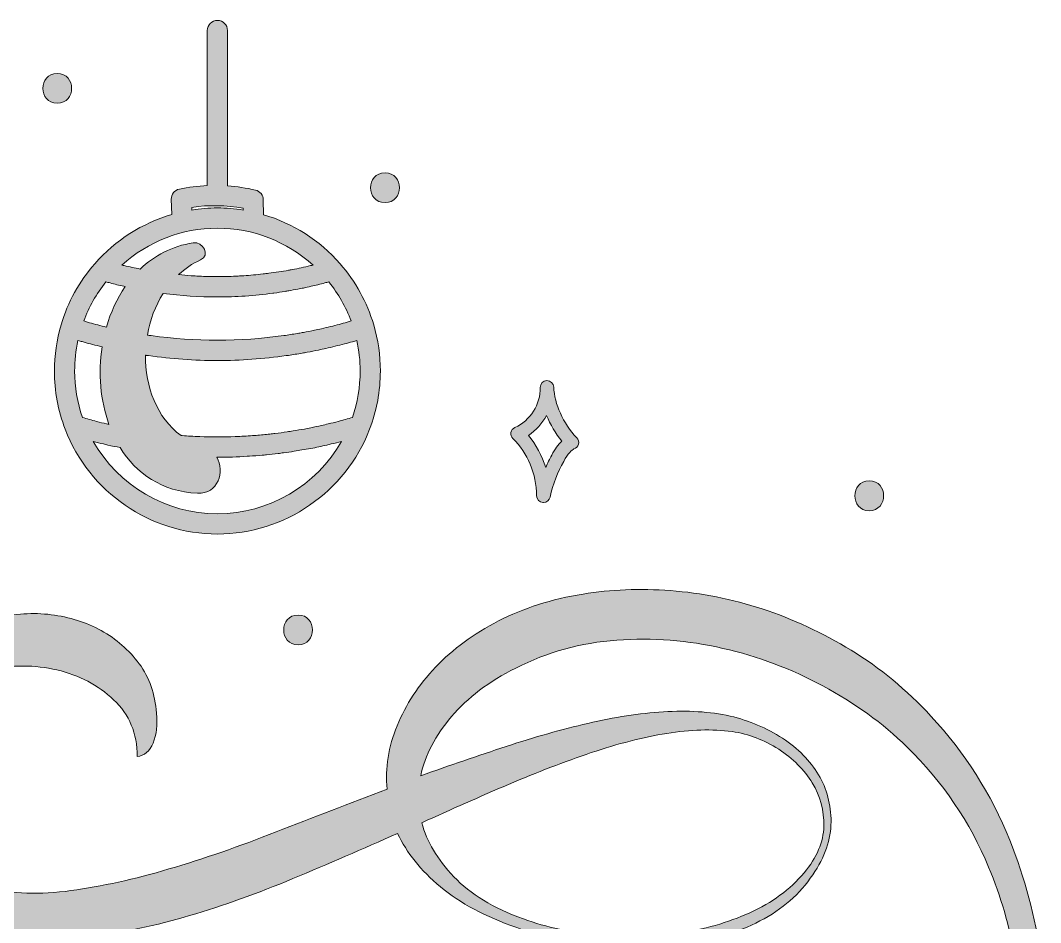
# Model space of a CAD drawing. Header units: inches. Extents: x 72 to 1008, y -1034 to -46.
# Drawn here: x 461.1 to 839.8, y -380.3 to -45.6 of the extents above; entities that cross this region are included whole.
import ezdxf

# ---------------------------------------------------------------- set-up
doc = ezdxf.new("R2010")
doc.units = ezdxf.units.IN
doc.header["$MEASUREMENT"] = 0
doc.layers.add('Layer 1', color=7, linetype='Continuous')

# ---------------------------------------------------------------- blocks, each defined once
blk = doc.blocks.new('block 2')
at = {"layer": 'Layer 1', "true_color": 0x71020c}
h = blk.add_hatch(color=16, dxfattribs=at)
h.dxf.hatch_style = 2
edge = h.paths.add_edge_path()
edge.add_spline(control_points=[(476.21, -158.51), (474.57, -164.09), (473.73, -169.85), (473.73, -175.64), (473.73, -183.06), (475.08, -190.34), (477.73, -197.27), (477.73, -197.27), (477.73, -197.27), (477.73, -197.27), (486.64, -220.52), (509.34, -236.13), (534.23, -236.13), (559.12, -236.13), (581.82, -220.52), (590.72, -197.27), (593.38, -190.35), (594.72, -183.07), (594.72, -175.64), (594.72, -169.84), (593.89, -164.08), (592.25, -158.51), (592.25, -158.51), (592.25, -158.51), (592.25, -158.51), (589.77, -150.09), (585.57, -142.46), (579.76, -135.83), (579.75, -135.82), (579.75, -135.82), (579.75, -135.81), (572.11, -127.09), (562.22, -120.86), (551.34, -117.64), (551.34, -117.64), (551.27, -112.13), (551.27, -112.13), (551.24, -110.41), (550.05, -108.92), (548.37, -108.52), (544.97, -107.72), (541.49, -107.2), (537.98, -106.95), (537.98, -106.95), (537.98, -49.32), (537.98, -49.32), (537.98, -47.24), (536.3, -45.56), (534.23, -45.56), (532.16, -45.56), (530.47, -47.24), (530.47, -49.32), (530.47, -49.32), (530.47, -106.85), (530.47, -106.85), (526.99, -107), (523.51, -107.42), (520.11, -108.12), (518.32, -108.48), (517.05, -110.08), (517.11, -111.91), (517.11, -111.91), (517.29, -117.59), (517.29, -117.59), (506.34, -120.79), (496.39, -127.04), (488.71, -135.81), (482.9, -142.45), (478.69, -150.09), (476.21, -158.51), (476.21, -158.51), (476.21, -158.51), (476.21, -158.51)], knot_values=[0, 0, 0, 0, 1, 1, 1, 2, 2, 2, 3, 3, 3, 4, 4, 4, 5, 5, 5, 6, 6, 6, 7, 7, 7, 8, 8, 8, 9, 9, 9, 10, 10, 10, 11, 11, 11, 12, 12, 12, 13, 13, 13, 14, 14, 14, 15, 15, 15, 16, 16, 16, 17, 17, 17, 18, 18, 18, 19, 19, 19, 20, 20, 20, 21, 21, 21, 22, 22, 22, 23, 23, 23, 24, 24, 24, 24], degree=3, periodic=1)
edge = h.paths.add_edge_path()
edge.add_spline(control_points=[(534.23, -228.62), (515.12, -228.62), (497.48, -218.11), (488.16, -201.8), (489.42, -202.12), (490.68, -202.41), (491.95, -202.71), (492.5, -202.84), (493.05, -202.99), (493.61, -203.12), (495.1, -203.45), (496.6, -203.75), (498.1, -204.05), (504.05, -213.63), (513.59, -220.37), (526.85, -220.98), (534.49, -221.33), (537.14, -212.96), (534, -207.64), (534.08, -207.64), (534.15, -207.65), (534.23, -207.65), (537.93, -207.65), (541.62, -207.51), (545.29, -207.29), (545.57, -207.27), (545.84, -207.26), (546.11, -207.24), (547.7, -207.14), (549.29, -207.01), (550.87, -206.87), (551.38, -206.82), (551.9, -206.78), (552.41, -206.73), (553.87, -206.58), (555.32, -206.42), (556.78, -206.24), (557.45, -206.16), (558.13, -206.07), (558.81, -205.98), (560.14, -205.8), (561.46, -205.62), (562.78, -205.41), (563.72, -205.27), (564.65, -205.1), (565.58, -204.94), (566.66, -204.75), (567.75, -204.58), (568.84, -204.37), (570.85, -203.99), (572.85, -203.57), (574.85, -203.12), (575.4, -202.99), (575.96, -202.84), (576.51, -202.71), (577.77, -202.41), (579.04, -202.12), (580.3, -201.8), (570.98, -218.11), (553.34, -228.62), (534.23, -228.62)], knot_values=[0, 0, 0, 0, 1, 1, 1, 2, 2, 2, 3, 3, 3, 4, 4, 4, 5, 5, 5, 6, 6, 6, 7, 7, 7, 8, 8, 8, 9, 9, 9, 10, 10, 10, 11, 11, 11, 12, 12, 12, 13, 13, 13, 14, 14, 14, 15, 15, 15, 16, 16, 16, 17, 17, 17, 18, 18, 18, 19, 19, 19, 20, 20, 20, 20], degree=3, periodic=1)
edge = h.paths.add_edge_path()
edge.add_spline(control_points=[(585.99, -164.31), (586.8, -168.03), (587.21, -171.83), (587.21, -175.64), (587.21, -181.53), (586.25, -187.31), (584.34, -192.85), (583.5, -193.1), (582.66, -193.34), (581.82, -193.58), (580.91, -193.83), (579.99, -194.1), (579.07, -194.34), (577.85, -194.66), (576.63, -194.95), (575.4, -195.24), (574.54, -195.45), (573.68, -195.67), (572.82, -195.86), (571.52, -196.15), (570.21, -196.41), (568.91, -196.67), (568.11, -196.83), (567.31, -197), (566.51, -197.15), (565.11, -197.41), (563.72, -197.63), (562.32, -197.85), (561.59, -197.97), (560.86, -198.1), (560.13, -198.21), (558.62, -198.43), (557.11, -198.61), (555.6, -198.8), (554.97, -198.87), (554.35, -198.96), (553.72, -199.03), (552.03, -199.22), (550.33, -199.37), (548.64, -199.5), (548.18, -199.54), (547.73, -199.59), (547.27, -199.62), (545.17, -199.78), (543.07, -199.89), (540.96, -199.97), (540.91, -199.97), (540.86, -199.98), (540.81, -199.98), (536.42, -200.14), (532.03, -200.14), (527.65, -199.98), (527.6, -199.98), (527.55, -199.98), (527.5, -199.97), (525.39, -199.89), (523.29, -199.78), (521.19, -199.62), (521.03, -199.61), (520.87, -199.6), (520.72, -199.58), (511.7, -192.96), (507.43, -181.47), (507.56, -169.78), (507.65, -169.8), (507.73, -169.81), (507.81, -169.82), (508.11, -169.87), (508.4, -169.9), (508.69, -169.94), (517.12, -171.12), (525.65, -171.75), (534.23, -171.75), (542.81, -171.75), (551.34, -171.12), (559.77, -169.94), (560.06, -169.9), (560.35, -169.87), (560.64, -169.82), (562.31, -169.58), (563.98, -169.31), (565.64, -169.02), (566.29, -168.91), (566.94, -168.8), (567.58, -168.68), (568.97, -168.42), (570.36, -168.15), (571.74, -167.86), (572.67, -167.66), (573.6, -167.47), (574.53, -167.26), (575.69, -167), (576.84, -166.73), (577.99, -166.44), (579.13, -166.16), (580.27, -165.87), (581.41, -165.57), (582.41, -165.3), (583.41, -165.03), (584.41, -164.75), (584.94, -164.6), (585.47, -164.47), (585.99, -164.31)], knot_values=[0, 0, 0, 0, 1, 1, 1, 2, 2, 2, 3, 3, 3, 4, 4, 4, 5, 5, 5, 6, 6, 6, 7, 7, 7, 8, 8, 8, 9, 9, 9, 10, 10, 10, 11, 11, 11, 12, 12, 12, 13, 13, 13, 14, 14, 14, 15, 15, 15, 16, 16, 16, 17, 17, 17, 18, 18, 18, 19, 19, 19, 20, 20, 20, 21, 21, 21, 22, 22, 22, 23, 23, 23, 24, 24, 24, 25, 25, 25, 26, 26, 26, 27, 27, 27, 28, 28, 28, 29, 29, 29, 30, 30, 30, 31, 31, 31, 32, 32, 32, 33, 33, 33, 34, 34, 34, 34], degree=3, periodic=1)
edge = h.paths.add_edge_path()
edge.add_spline(control_points=[(574.09, -142.96), (574.59, -142.82), (575.1, -142.7), (575.61, -142.56), (579.14, -146.97), (581.9, -151.83), (583.86, -157.08), (583.37, -157.22), (582.88, -157.37), (582.39, -157.51), (581.4, -157.79), (580.41, -158.07), (579.42, -158.33), (578.37, -158.61), (577.32, -158.88), (576.26, -159.14), (575.12, -159.42), (573.97, -159.69), (572.83, -159.95), (571.98, -160.14), (571.13, -160.32), (570.27, -160.49), (568.91, -160.78), (567.54, -161.06), (566.16, -161.31), (565.59, -161.41), (565.02, -161.51), (564.45, -161.61), (562.81, -161.89), (561.17, -162.16), (559.52, -162.4), (559.29, -162.43), (559.06, -162.46), (558.84, -162.49), (542.57, -164.76), (525.97, -164.77), (509.7, -162.5), (509.44, -162.46), (509.17, -162.43), (508.91, -162.4), (508.69, -162.36), (508.47, -162.32), (508.25, -162.29), (509.22, -156.77), (511.16, -151.44), (514.07, -146.83), (520.73, -147.7), (527.47, -148.16), (534.23, -148.16), (541.15, -148.16), (548.03, -147.68), (554.84, -146.77), (554.96, -146.76), (555.08, -146.75), (555.2, -146.73), (556.58, -146.54), (557.96, -146.33), (559.34, -146.1), (559.79, -146.03), (560.24, -145.96), (560.69, -145.88), (561.82, -145.69), (562.95, -145.47), (564.08, -145.25), (564.77, -145.12), (565.47, -144.98), (566.16, -144.84), (567.11, -144.64), (568.05, -144.43), (569, -144.21), (569.85, -144.02), (570.71, -143.82), (571.56, -143.61), (572.4, -143.4), (573.25, -143.18), (574.09, -142.96)], knot_values=[0, 0, 0, 0, 1, 1, 1, 2, 2, 2, 3, 3, 3, 4, 4, 4, 5, 5, 5, 6, 6, 6, 7, 7, 7, 8, 8, 8, 9, 9, 9, 10, 10, 10, 11, 11, 11, 12, 12, 12, 13, 13, 13, 14, 14, 14, 15, 15, 15, 16, 16, 16, 17, 17, 17, 18, 18, 18, 19, 19, 19, 20, 20, 20, 21, 21, 21, 22, 22, 22, 23, 23, 23, 24, 24, 24, 25, 25, 25, 25], degree=3, periodic=1)
edge = h.paths.add_edge_path()
edge.add_spline(control_points=[(543.79, -115.24), (543.79, -115.24), (543.8, -115.91), (543.8, -115.91), (540.66, -115.41), (537.46, -115.14), (534.23, -115.14), (531.03, -115.14), (527.86, -115.4), (524.75, -115.9), (524.75, -115.9), (524.72, -114.92), (524.72, -114.92), (531.03, -113.98), (537.52, -114.09), (543.79, -115.24)], knot_values=[0, 0, 0, 0, 1, 1, 1, 2, 2, 2, 3, 3, 3, 4, 4, 4, 5, 5, 5, 5], degree=3, periodic=1)
edge = h.paths.add_edge_path()
edge.add_spline(control_points=[(534.23, -122.65), (547.4, -122.65), (560.03, -127.57), (569.72, -136.32), (569.41, -136.4), (569.1, -136.47), (568.78, -136.54), (566.52, -137.09), (564.24, -137.58), (561.95, -138.01), (561.51, -138.09), (561.07, -138.19), (560.63, -138.27), (558.2, -138.71), (555.76, -139.06), (553.31, -139.38), (552.6, -139.47), (551.89, -139.56), (551.18, -139.64), (548.79, -139.92), (546.39, -140.14), (543.99, -140.29), (543.3, -140.34), (542.6, -140.37), (541.9, -140.4), (539.63, -140.52), (537.35, -140.59), (535.07, -140.61), (534.51, -140.61), (533.95, -140.61), (533.39, -140.61), (531.11, -140.59), (528.83, -140.52), (526.56, -140.4), (525.86, -140.37), (525.16, -140.34), (524.46, -140.29), (522.91, -140.19), (521.37, -140.02), (519.82, -139.87), (522.2, -137.67), (524.89, -135.81), (527.93, -134.44), (531.83, -132.69), (528.8, -127.53), (525.25, -128.08), (517.33, -129.3), (510.79, -132.84), (505.57, -137.81), (503.59, -137.42), (501.61, -137.01), (499.65, -136.54), (499.35, -136.47), (499.04, -136.4), (498.74, -136.32), (508.43, -127.57), (521.06, -122.65), (534.23, -122.65)], knot_values=[0, 0, 0, 0, 1, 1, 1, 2, 2, 2, 3, 3, 3, 4, 4, 4, 5, 5, 5, 6, 6, 6, 7, 7, 7, 8, 8, 8, 9, 9, 9, 10, 10, 10, 11, 11, 11, 12, 12, 12, 13, 13, 13, 14, 14, 14, 15, 15, 15, 16, 16, 16, 17, 17, 17, 18, 18, 18, 19, 19, 19, 19], degree=3, periodic=1)
edge = h.paths.add_edge_path()
edge.add_spline(control_points=[(492.85, -142.56), (493.36, -142.7), (493.87, -142.82), (494.37, -142.96), (495.21, -143.18), (496.05, -143.4), (496.9, -143.61), (497.75, -143.82), (498.6, -144.02), (499.46, -144.21), (499.64, -144.25), (499.83, -144.29), (500.01, -144.33), (496.92, -148.81), (494.59, -153.92), (493.04, -159.33), (492.76, -159.27), (492.48, -159.21), (492.21, -159.14), (491.15, -158.88), (490.1, -158.61), (489.05, -158.33), (488.04, -158.07), (487.04, -157.79), (486.04, -157.51), (485.56, -157.37), (485.08, -157.22), (484.6, -157.08), (486.56, -151.83), (489.32, -146.97), (492.85, -142.56)], knot_values=[0, 0, 0, 0, 1, 1, 1, 2, 2, 2, 3, 3, 3, 4, 4, 4, 5, 5, 5, 6, 6, 6, 7, 7, 7, 8, 8, 8, 9, 9, 9, 10, 10, 10, 10], degree=3, periodic=1)
edge = h.paths.add_edge_path()
edge.add_spline(control_points=[(482.47, -164.31), (482.98, -164.46), (483.51, -164.59), (484.02, -164.74), (485.04, -165.03), (486.06, -165.31), (487.08, -165.58), (488.2, -165.88), (489.32, -166.16), (490.45, -166.44), (490.78, -166.52), (491.11, -166.59), (491.44, -166.67), (489.94, -176.4), (490.76, -186.57), (493.97, -195.46), (493.67, -195.39), (493.36, -195.32), (493.06, -195.24), (491.83, -194.95), (490.61, -194.66), (489.39, -194.34), (488.47, -194.1), (487.55, -193.83), (486.64, -193.58), (485.8, -193.34), (484.96, -193.1), (484.12, -192.85), (482.21, -187.31), (481.24, -181.52), (481.24, -175.64), (481.24, -171.83), (481.65, -168.04), (482.47, -164.31)], knot_values=[0, 0, 0, 0, 1, 1, 1, 2, 2, 2, 3, 3, 3, 4, 4, 4, 5, 5, 5, 6, 6, 6, 7, 7, 7, 8, 8, 8, 9, 9, 9, 10, 10, 10, 11, 11, 11, 11], degree=3, periodic=1)
h = blk.add_hatch(color=16, dxfattribs=at)
h.dxf.hatch_style = 2
edge = h.paths.add_edge_path()
edge.add_spline(control_points=[(474.78, -76.3), (481.89, -76.3), (481.91, -65.24), (474.78, -65.24), (467.66, -65.24), (467.65, -76.3), (474.78, -76.3)], knot_values=[0, 0, 0, 0, 1, 1, 1, 2, 2, 2, 2], degree=3, periodic=1)
h = blk.add_hatch(color=16, dxfattribs=at)
h.dxf.hatch_style = 2
edge = h.paths.add_edge_path()
edge.add_spline(control_points=[(596.45, -113.17), (603.56, -113.17), (603.58, -102.1), (596.45, -102.1), (589.33, -102.1), (589.32, -113.17), (596.45, -113.17)], knot_values=[0, 0, 0, 0, 1, 1, 1, 2, 2, 2, 2], degree=3, periodic=1)
h = blk.add_hatch(color=16, dxfattribs=at)
h.dxf.hatch_style = 2
edge = h.paths.add_edge_path()
edge.add_spline(control_points=[(652.73, -221.94), (652.75, -223.23), (653.73, -224.3), (655.02, -224.42), (655.09, -224.43), (655.17, -224.43), (655.25, -224.43), (656.44, -224.43), (657.48, -223.58), (657.71, -222.39), (658.66, -217.46), (660.7, -213.14), (662.77, -209.2), (664.36, -206.17), (665.82, -204.81), (666.59, -204.56), (667.41, -204.3), (668.04, -203.64), (668.25, -202.81), (668.47, -201.98), (668.25, -201.09), (667.66, -200.46), (662.51, -194.94), (659.31, -187.88), (659.09, -181.59), (659.04, -180.21), (657.9, -179.14), (656.5, -179.17), (655.12, -179.21), (654.03, -180.36), (654.07, -181.74), (654.23, -187.97), (650.35, -194.08), (644.65, -196.59), (643.88, -196.93), (643.33, -197.63), (643.19, -198.46), (643.04, -199.28), (643.32, -200.13), (643.93, -200.71), (649.36, -205.9), (652.66, -213.84), (652.73, -221.94)], knot_values=[0, 0, 0, 0, 1, 1, 1, 2, 2, 2, 3, 3, 3, 4, 4, 4, 5, 5, 5, 6, 6, 6, 7, 7, 7, 8, 8, 8, 9, 9, 9, 10, 10, 10, 11, 11, 11, 12, 12, 12, 13, 13, 13, 14, 14, 14, 14], degree=3, periodic=1)
edge = h.paths.add_edge_path()
edge.add_spline(control_points=[(656.43, -192.14), (657.79, -195.46), (659.7, -198.7), (662.06, -201.65), (660.75, -202.87), (659.51, -204.62), (658.32, -206.87), (657.56, -208.32), (656.8, -209.83), (656.09, -211.4), (654.71, -207), (652.53, -202.92), (649.69, -199.53), (652.48, -197.65), (654.79, -195.08), (656.43, -192.14)], knot_values=[0, 0, 0, 0, 1, 1, 1, 2, 2, 2, 3, 3, 3, 4, 4, 4, 5, 5, 5, 5], degree=3, periodic=1)
h = blk.add_hatch(color=16, dxfattribs=at)
h.dxf.hatch_style = 2
edge = h.paths.add_edge_path()
edge.add_spline(control_points=[(776.18, -227.46), (783.3, -227.46), (783.31, -216.4), (776.18, -216.4), (769.07, -216.4), (769.06, -227.46), (776.18, -227.46)], knot_values=[0, 0, 0, 0, 1, 1, 1, 2, 2, 2, 2], degree=3, periodic=1)
h = blk.add_hatch(color=16, dxfattribs=at)
h.dxf.hatch_style = 2
edge = h.paths.add_edge_path()
edge.add_spline(control_points=[(187.71, -532.32), (186.04, -532.32), (185.21, -533.46), (185.21, -535.71), (185.21, -537.98), (186.16, -539.1), (188.07, -539.1), (188.07, -539.1), (225.16, -539.1), (225.16, -539.1), (227.07, -539.1), (228.02, -537.98), (228.02, -535.71), (228.02, -533.46), (227.07, -532.32), (225.16, -532.32), (225.16, -532.32), (211.25, -532.32), (211.25, -532.32), (211.25, -532.32), (211.25, -349.69), (211.25, -349.69), (215.77, -357.78), (221.24, -367.7), (227.66, -379.47), (234.08, -391.25), (240.5, -403.14), (246.92, -415.14), (253.35, -427.16), (259.35, -438.33), (264.94, -448.68), (270.52, -459.02), (274.75, -466.81), (277.6, -472.04), (279.26, -475.13), (281.11, -478.23), (283.13, -481.32), (285.15, -484.41), (287.47, -487.15), (290.09, -489.52), (292.7, -491.9), (295.73, -493.68), (299.18, -494.87), (302.63, -496.06), (306.49, -496.06), (310.77, -494.87), (315.53, -493.44), (318.86, -490.36), (320.76, -485.6), (322.66, -480.84), (322.66, -476.09), (320.76, -471.33), (319.34, -467.76), (316.72, -465.15), (312.92, -463.48), (310.06, -462.53), (307.62, -462.41), (305.6, -463.12), (303.58, -463.84), (302.27, -464.91), (301.68, -466.33), (301.08, -467.76), (301.2, -469.25), (302.04, -470.79), (302.87, -472.34), (304.59, -473.35), (307.21, -473.82), (312.2, -474.78), (314.7, -476.92), (314.7, -480.24), (314.7, -484.05), (313.33, -486.73), (310.6, -488.27), (307.86, -489.82), (304.89, -490.23), (301.68, -489.52), (298.47, -488.81), (295.73, -487.02), (293.48, -484.17), (291.21, -481.32), (290.68, -477.39), (291.87, -472.4), (292.1, -471.45), (292.34, -470.56), (292.58, -469.72), (292.82, -468.89), (293.17, -467.88), (293.65, -466.69), (293.65, -466.69), (363.93, -336.13), (363.93, -336.13), (363.93, -336.13), (363.93, -532.32), (363.93, -532.32), (363.93, -532.32), (349.66, -532.32), (349.66, -532.32), (347.99, -532.32), (347.16, -533.46), (347.16, -535.71), (347.16, -537.98), (348.11, -539.1), (350.01, -539.1), (350.01, -539.1), (409.23, -539.1), (409.23, -539.1), (411.13, -539.1), (412.02, -537.98), (411.9, -535.71), (411.78, -533.46), (410.77, -532.32), (408.87, -532.32), (408.87, -532.32), (394.96, -532.32), (394.96, -532.32), (394.96, -532.32), (394.96, -325.43), (394.96, -325.43), (394.96, -325.43), (409.23, -325.43), (409.23, -325.43), (409.37, -325.43), (409.46, -325.39), (409.58, -325.37), (409.57, -332.26), (410.63, -338.93), (412.79, -345.41), (415.64, -353.97), (420.58, -361.64), (427.59, -368.42), (434.61, -375.19), (443.82, -380.13), (455.24, -383.22), (465.22, -385.84), (476.05, -386.49), (487.7, -385.18), (499.35, -383.88), (511.42, -381.38), (523.9, -377.69), (536.39, -374.01), (549.17, -369.43), (562.25, -363.96), (575.33, -358.49), (588.29, -352.9), (601.13, -347.19), (604.46, -354.33), (609.75, -360.93), (617, -366.99), (624.26, -373.05), (633.71, -378.11), (645.36, -382.15), (655.35, -385.72), (665.81, -388.04), (676.75, -389.1), (687.69, -390.18), (698.16, -389.94), (708.15, -388.39), (718.13, -386.85), (727.29, -383.93), (735.61, -379.65), (743.93, -375.37), (750.47, -369.66), (755.23, -362.53), (759.74, -355.88), (762.01, -349.33), (762.01, -342.91), (762.01, -336.49), (760.46, -330.67), (757.37, -325.43), (754.28, -320.2), (749.82, -315.68), (743.99, -311.88), (738.17, -308.08), (731.69, -305.34), (724.55, -303.67), (716.94, -302.01), (708.68, -301.48), (699.76, -302.07), (690.84, -302.66), (681.51, -304.09), (671.76, -306.35), (662.01, -308.61), (651.9, -311.46), (641.44, -314.91), (630.97, -318.36), (620.39, -321.99), (609.69, -325.79), (611.35, -318.18), (615.16, -310.87), (621.11, -303.85), (627.05, -296.84), (635.02, -290.83), (645.01, -285.84), (656.66, -279.9), (669.14, -276.45), (682.46, -275.49), (695.78, -274.54), (708.91, -275.55), (721.88, -278.53), (734.84, -281.5), (747.2, -286.14), (758.97, -292.44), (770.75, -298.74), (781.15, -306.29), (790.19, -315.09), (803.5, -328.17), (813.61, -343.03), (820.51, -359.68), (825.04, -370.61), (828.29, -381.73), (830.3, -393.03), (830.3, -393.03), (839.79, -393.03), (839.79, -393.03), (837.82, -378.22), (834.03, -363.77), (828.36, -349.69), (821.46, -332.57), (811.71, -317.23), (799.11, -303.67), (790.06, -293.92), (780.2, -285.78), (769.5, -279.24), (758.8, -272.7), (747.8, -267.59), (736.5, -263.9), (725.21, -260.22), (713.85, -257.96), (702.44, -257.12), (691.02, -256.29), (680.2, -256.71), (669.98, -258.37), (658.32, -260.28), (647.86, -263.6), (638.59, -268.36), (629.31, -273.12), (621.52, -278.83), (615.22, -285.48), (608.92, -292.14), (604.16, -299.39), (600.95, -307.24), (597.74, -315.09), (596.49, -322.94), (597.21, -330.78), (583.41, -336.02), (569.68, -341.31), (556.01, -346.66), (542.34, -352.01), (529.08, -356.59), (516.23, -360.39), (503.39, -364.2), (491.26, -366.87), (479.85, -368.42), (468.43, -369.97), (457.97, -369.66), (448.46, -367.52), (439.9, -365.62), (432.89, -362), (427.41, -356.64), (421.94, -351.29), (418.2, -345.23), (416.18, -338.45), (414.16, -331.67), (413.98, -324.66), (415.64, -317.41), (417.31, -310.15), (420.99, -303.67), (426.7, -297.97), (432.65, -292.02), (440.08, -288.16), (448.99, -286.37), (457.91, -284.59), (466.47, -284.65), (474.68, -286.55), (482.88, -288.46), (489.9, -292.14), (495.72, -297.61), (501.55, -303.08), (504.46, -310.09), (504.46, -318.65), (507.08, -318.42), (509.05, -316.75), (510.35, -313.66), (511.66, -310.57), (512.08, -306.88), (511.6, -302.6), (511.12, -295.47), (508.98, -289.35), (505.18, -284.23), (501.38, -279.12), (496.68, -275.02), (491.09, -271.93), (485.5, -268.84), (479.31, -266.88), (472.54, -266.04), (465.76, -265.21), (458.98, -265.63), (452.2, -267.29), (445.43, -268.96), (439.01, -271.87), (432.94, -276.03), (426.88, -280.19), (421.83, -285.84), (417.78, -292.97), (413.5, -300.82), (410.89, -309.38), (409.94, -318.65), (409.92, -318.83), (409.91, -319), (409.9, -319.18), (409.58, -319.09), (409.26, -319.01), (408.87, -319.01), (408.87, -319.01), (363.21, -319.01), (363.21, -319.01), (362.97, -319.01), (361.19, -322.17), (357.86, -328.46), (354.53, -334.77), (350.37, -342.62), (345.38, -352.01), (340.38, -361.4), (334.97, -371.57), (329.15, -382.51), (323.32, -393.45), (317.91, -403.55), (312.92, -412.83), (307.92, -422.1), (303.7, -429.83), (300.25, -436.01), (296.8, -442.2), (295.08, -445.17), (295.08, -444.93), (291.51, -437.56), (286.81, -428.16), (280.99, -416.75), (275.16, -405.34), (269.16, -393.74), (262.98, -381.97), (256.79, -370.2), (250.79, -359.14), (244.96, -348.8), (239.13, -338.45), (234.32, -330.55), (230.52, -325.08), (228.61, -322.46), (226, -320.74), (222.67, -319.9), (219.33, -319.07), (215.53, -318.65), (211.25, -318.65), (208.4, -318.89), (206.08, -319.01), (204.3, -319.01), (202.51, -319.01), (200.91, -319.01), (199.48, -319.01), (198.05, -319.01), (196.45, -319.01), (194.67, -319.01), (192.88, -319.01), (190.56, -319.01), (187.71, -319.01), (186.04, -319.01), (185.21, -320.14), (185.21, -322.4), (185.21, -324.66), (186.16, -325.79), (188.07, -325.79), (191.87, -325.79), (194.72, -326.45), (196.63, -327.75), (198.53, -329.06), (200.43, -331.5), (202.33, -335.06), (202.33, -335.06), (202.33, -532.32), (202.33, -532.32), (202.33, -532.32), (187.71, -532.32), (187.71, -532.32)], knot_values=[0, 0, 0, 0, 1, 1, 1, 2, 2, 2, 3, 3, 3, 4, 4, 4, 5, 5, 5, 6, 6, 6, 7, 7, 7, 8, 8, 8, 9, 9, 9, 10, 10, 10, 11, 11, 11, 12, 12, 12, 13, 13, 13, 14, 14, 14, 15, 15, 15, 16, 16, 16, 17, 17, 17, 18, 18, 18, 19, 19, 19, 20, 20, 20, 21, 21, 21, 22, 22, 22, 23, 23, 23, 24, 24, 24, 25, 25, 25, 26, 26, 26, 27, 27, 27, 28, 28, 28, 29, 29, 29, 30, 30, 30, 31, 31, 31, 32, 32, 32, 33, 33, 33, 34, 34, 34, 35, 35, 35, 36, 36, 36, 37, 37, 37, 38, 38, 38, 39, 39, 39, 40, 40, 40, 41, 41, 41, 42, 42, 42, 43, 43, 43, 44, 44, 44, 45, 45, 45, 46, 46, 46, 47, 47, 47, 48, 48, 48, 49, 49, 49, 50, 50, 50, 51, 51, 51, 52, 52, 52, 53, 53, 53, 54, 54, 54, 55, 55, 55, 56, 56, 56, 57, 57, 57, 58, 58, 58, 59, 59, 59, 60, 60, 60, 61, 61, 61, 62, 62, 62, 63, 63, 63, 64, 64, 64, 65, 65, 65, 66, 66, 66, 67, 67, 67, 68, 68, 68, 69, 69, 69, 70, 70, 70, 71, 71, 71, 72, 72, 72, 73, 73, 73, 74, 74, 74, 75, 75, 75, 76, 76, 76, 77, 77, 77, 78, 78, 78, 79, 79, 79, 80, 80, 80, 81, 81, 81, 82, 82, 82, 83, 83, 83, 84, 84, 84, 85, 85, 85, 86, 86, 86, 87, 87, 87, 88, 88, 88, 89, 89, 89, 90, 90, 90, 91, 91, 91, 92, 92, 92, 93, 93, 93, 94, 94, 94, 95, 95, 95, 96, 96, 96, 97, 97, 97, 98, 98, 98, 99, 99, 99, 100, 100, 100, 101, 101, 101, 102, 102, 102, 103, 103, 103, 104, 104, 104, 105, 105, 105, 106, 106, 106, 107, 107, 107, 108, 108, 108, 109, 109, 109, 110, 110, 110, 111, 111, 111, 112, 112, 112, 113, 113, 113, 114, 114, 114, 115, 115, 115, 116, 116, 116, 117, 117, 117, 118, 118, 118, 119, 119, 119, 120, 120, 120, 121, 121, 121, 122, 122, 122, 123, 123, 123, 124, 124, 124, 125, 125, 125, 126, 126, 126, 127, 127, 127, 127], degree=3, periodic=1)
edge = h.paths.add_edge_path()
edge.add_spline(control_points=[(642.33, -329), (652.91, -324.48), (663.14, -320.56), (673.01, -317.23), (682.87, -313.9), (692.21, -311.52), (701.01, -310.09), (709.81, -308.67), (717.89, -308.43), (725.27, -309.38), (731.45, -310.33), (737.22, -312.54), (742.57, -315.98), (747.92, -319.43), (752.08, -323.59), (755.05, -328.46), (758.02, -333.34), (759.45, -338.69), (759.33, -344.52), (759.21, -350.35), (756.77, -356.11), (752.02, -361.82), (746.79, -368), (740.07, -372.94), (731.87, -376.62), (723.66, -380.31), (714.75, -382.86), (705.11, -384.29), (695.48, -385.72), (685.67, -385.96), (675.68, -385), (665.7, -384.06), (656.42, -382.03), (647.86, -378.94), (636.68, -374.9), (628.06, -369.66), (622, -363.24), (615.93, -356.82), (611.95, -350.17), (610.05, -343.27), (620.98, -338.27), (631.75, -333.52), (642.33, -329)], knot_values=[0, 0, 0, 0, 1, 1, 1, 2, 2, 2, 3, 3, 3, 4, 4, 4, 5, 5, 5, 6, 6, 6, 7, 7, 7, 8, 8, 8, 9, 9, 9, 10, 10, 10, 11, 11, 11, 12, 12, 12, 13, 13, 13, 14, 14, 14, 14], degree=3, periodic=1)
h = blk.add_hatch(color=16, dxfattribs=at)
h.dxf.hatch_style = 2
edge = h.paths.add_edge_path()
edge.add_spline(control_points=[(564.19, -277.23), (571.3, -277.23), (571.31, -266.17), (564.19, -266.17), (557.07, -266.17), (557.06, -277.23), (564.19, -277.23)], knot_values=[0, 0, 0, 0, 1, 1, 1, 2, 2, 2, 2], degree=3, periodic=1)
at = {"layer": 'Layer 1', "lineweight": 0}
for points, knots in [([(476.21, -158.51), (474.57, -164.09), (473.73, -169.85), (473.73, -175.64), (473.73, -183.06), (475.08, -190.34), (477.73, -197.27), (477.73, -197.27), (477.73, -197.27), (477.73, -197.27), (486.64, -220.52), (509.34, -236.13), (534.23, -236.13), (559.12, -236.13), (581.82, -220.52), (590.72, -197.27), (593.38, -190.35), (594.72, -183.07), (594.72, -175.64), (594.72, -169.84), (593.89, -164.08), (592.25, -158.51), (592.25, -158.51), (592.25, -158.51), (592.25, -158.51), (589.77, -150.09), (585.57, -142.46), (579.76, -135.83), (579.75, -135.82), (579.75, -135.82), (579.75, -135.81), (572.11, -127.09), (562.22, -120.86), (551.34, -117.64), (551.34, -117.64), (551.27, -112.13), (551.27, -112.13), (551.24, -110.41), (550.05, -108.92), (548.37, -108.52), (544.97, -107.72), (541.49, -107.2), (537.98, -106.95), (537.98, -106.95), (537.98, -49.32), (537.98, -49.32), (537.98, -47.24), (536.3, -45.56), (534.23, -45.56), (532.16, -45.56), (530.47, -47.24), (530.47, -49.32), (530.47, -49.32), (530.47, -106.85), (530.47, -106.85), (526.99, -107), (523.51, -107.42), (520.11, -108.12), (518.32, -108.48), (517.05, -110.08), (517.11, -111.91), (517.11, -111.91), (517.29, -117.59), (517.29, -117.59), (506.34, -120.79), (496.39, -127.04), (488.71, -135.81), (482.9, -142.45), (478.69, -150.09), (476.21, -158.51), (476.21, -158.51), (476.21, -158.51), (476.21, -158.51)], [0, 0, 0, 0, 1, 1, 1, 2, 2, 2, 3, 3, 3, 4, 4, 4, 5, 5, 5, 6, 6, 6, 7, 7, 7, 8, 8, 8, 9, 9, 9, 10, 10, 10, 11, 11, 11, 12, 12, 12, 13, 13, 13, 14, 14, 14, 15, 15, 15, 16, 16, 16, 17, 17, 17, 18, 18, 18, 19, 19, 19, 20, 20, 20, 21, 21, 21, 22, 22, 22, 23, 23, 23, 24, 24, 24, 24]), ([(474.78, -76.3), (481.89, -76.3), (481.91, -65.24), (474.78, -65.24), (467.66, -65.24), (467.65, -76.3), (474.78, -76.3)], [0, 0, 0, 0, 1, 1, 1, 2, 2, 2, 2]), ([(596.45, -113.17), (603.56, -113.17), (603.58, -102.1), (596.45, -102.1), (589.33, -102.1), (589.32, -113.17), (596.45, -113.17)], [0, 0, 0, 0, 1, 1, 1, 2, 2, 2, 2]), ([(543.79, -115.24), (543.79, -115.24), (543.8, -115.91), (543.8, -115.91), (540.66, -115.41), (537.46, -115.14), (534.23, -115.14), (531.03, -115.14), (527.86, -115.4), (524.75, -115.9), (524.75, -115.9), (524.72, -114.92), (524.72, -114.92), (531.03, -113.98), (537.52, -114.09), (543.79, -115.24)], [0, 0, 0, 0, 1, 1, 1, 2, 2, 2, 3, 3, 3, 4, 4, 4, 5, 5, 5, 5]), ([(534.23, -122.65), (547.4, -122.65), (560.03, -127.57), (569.72, -136.32), (569.41, -136.4), (569.1, -136.47), (568.78, -136.54), (566.52, -137.09), (564.24, -137.58), (561.95, -138.01), (561.51, -138.09), (561.07, -138.19), (560.63, -138.27), (558.2, -138.71), (555.76, -139.06), (553.31, -139.38), (552.6, -139.47), (551.89, -139.56), (551.18, -139.64), (548.79, -139.92), (546.39, -140.14), (543.99, -140.29), (543.3, -140.34), (542.6, -140.37), (541.9, -140.4), (539.63, -140.52), (537.35, -140.59), (535.07, -140.61), (534.51, -140.61), (533.95, -140.61), (533.39, -140.61), (531.11, -140.59), (528.83, -140.52), (526.56, -140.4), (525.86, -140.37), (525.16, -140.34), (524.46, -140.29), (522.91, -140.19), (521.37, -140.02), (519.82, -139.87), (522.2, -137.67), (524.89, -135.81), (527.93, -134.44), (531.83, -132.69), (528.8, -127.53), (525.25, -128.08), (517.33, -129.3), (510.79, -132.84), (505.57, -137.81), (503.59, -137.42), (501.61, -137.01), (499.65, -136.54), (499.35, -136.47), (499.04, -136.4), (498.74, -136.32), (508.43, -127.57), (521.06, -122.65), (534.23, -122.65)], [0, 0, 0, 0, 1, 1, 1, 2, 2, 2, 3, 3, 3, 4, 4, 4, 5, 5, 5, 6, 6, 6, 7, 7, 7, 8, 8, 8, 9, 9, 9, 10, 10, 10, 11, 11, 11, 12, 12, 12, 13, 13, 13, 14, 14, 14, 15, 15, 15, 16, 16, 16, 17, 17, 17, 18, 18, 18, 19, 19, 19, 19]), ([(492.85, -142.56), (493.36, -142.7), (493.87, -142.82), (494.37, -142.96), (495.21, -143.18), (496.05, -143.4), (496.9, -143.61), (497.75, -143.82), (498.6, -144.02), (499.46, -144.21), (499.64, -144.25), (499.83, -144.29), (500.01, -144.33), (496.92, -148.81), (494.59, -153.92), (493.04, -159.33), (492.76, -159.27), (492.48, -159.21), (492.21, -159.14), (491.15, -158.88), (490.1, -158.61), (489.05, -158.33), (488.04, -158.07), (487.04, -157.79), (486.04, -157.51), (485.56, -157.37), (485.08, -157.22), (484.6, -157.08), (486.56, -151.83), (489.32, -146.97), (492.85, -142.56)], [0, 0, 0, 0, 1, 1, 1, 2, 2, 2, 3, 3, 3, 4, 4, 4, 5, 5, 5, 6, 6, 6, 7, 7, 7, 8, 8, 8, 9, 9, 9, 10, 10, 10, 10]), ([(574.09, -142.96), (574.59, -142.82), (575.1, -142.7), (575.61, -142.56), (579.14, -146.97), (581.9, -151.83), (583.86, -157.08), (583.37, -157.22), (582.88, -157.37), (582.39, -157.51), (581.4, -157.79), (580.41, -158.07), (579.42, -158.33), (578.37, -158.61), (577.32, -158.88), (576.26, -159.14), (575.12, -159.42), (573.97, -159.69), (572.83, -159.95), (571.98, -160.14), (571.13, -160.32), (570.27, -160.49), (568.91, -160.78), (567.54, -161.06), (566.16, -161.31), (565.59, -161.41), (565.02, -161.51), (564.45, -161.61), (562.81, -161.89), (561.17, -162.16), (559.52, -162.4), (559.29, -162.43), (559.06, -162.46), (558.84, -162.49), (542.57, -164.76), (525.97, -164.77), (509.7, -162.5), (509.44, -162.46), (509.17, -162.43), (508.91, -162.4), (508.69, -162.36), (508.47, -162.32), (508.25, -162.29), (509.22, -156.77), (511.16, -151.44), (514.07, -146.83), (520.73, -147.7), (527.47, -148.16), (534.23, -148.16), (541.15, -148.16), (548.03, -147.68), (554.84, -146.77), (554.96, -146.76), (555.08, -146.75), (555.2, -146.73), (556.58, -146.54), (557.96, -146.33), (559.34, -146.1), (559.79, -146.03), (560.24, -145.96), (560.69, -145.88), (561.82, -145.69), (562.95, -145.47), (564.08, -145.25), (564.77, -145.12), (565.47, -144.98), (566.16, -144.84), (567.11, -144.64), (568.05, -144.43), (569, -144.21), (569.85, -144.02), (570.71, -143.82), (571.56, -143.61), (572.4, -143.4), (573.25, -143.18), (574.09, -142.96)], [0, 0, 0, 0, 1, 1, 1, 2, 2, 2, 3, 3, 3, 4, 4, 4, 5, 5, 5, 6, 6, 6, 7, 7, 7, 8, 8, 8, 9, 9, 9, 10, 10, 10, 11, 11, 11, 12, 12, 12, 13, 13, 13, 14, 14, 14, 15, 15, 15, 16, 16, 16, 17, 17, 17, 18, 18, 18, 19, 19, 19, 20, 20, 20, 21, 21, 21, 22, 22, 22, 23, 23, 23, 24, 24, 24, 25, 25, 25, 25]), ([(482.47, -164.31), (482.98, -164.46), (483.51, -164.59), (484.02, -164.74), (485.04, -165.03), (486.06, -165.31), (487.08, -165.58), (488.2, -165.88), (489.32, -166.16), (490.45, -166.44), (490.78, -166.52), (491.11, -166.59), (491.44, -166.67), (489.94, -176.4), (490.76, -186.57), (493.97, -195.46), (493.67, -195.39), (493.36, -195.32), (493.06, -195.24), (491.83, -194.95), (490.61, -194.66), (489.39, -194.34), (488.47, -194.1), (487.55, -193.83), (486.64, -193.58), (485.8, -193.34), (484.96, -193.1), (484.12, -192.85), (482.21, -187.31), (481.24, -181.52), (481.24, -175.64), (481.24, -171.83), (481.65, -168.04), (482.47, -164.31)], [0, 0, 0, 0, 1, 1, 1, 2, 2, 2, 3, 3, 3, 4, 4, 4, 5, 5, 5, 6, 6, 6, 7, 7, 7, 8, 8, 8, 9, 9, 9, 10, 10, 10, 11, 11, 11, 11]), ([(585.99, -164.31), (586.8, -168.03), (587.21, -171.83), (587.21, -175.64), (587.21, -181.53), (586.25, -187.31), (584.34, -192.85), (583.5, -193.1), (582.66, -193.34), (581.82, -193.58), (580.91, -193.83), (579.99, -194.1), (579.07, -194.34), (577.85, -194.66), (576.63, -194.95), (575.4, -195.24), (574.54, -195.45), (573.68, -195.67), (572.82, -195.86), (571.52, -196.15), (570.21, -196.41), (568.91, -196.67), (568.11, -196.83), (567.31, -197), (566.51, -197.15), (565.11, -197.41), (563.72, -197.63), (562.32, -197.85), (561.59, -197.97), (560.86, -198.1), (560.13, -198.21), (558.62, -198.43), (557.11, -198.61), (555.6, -198.8), (554.97, -198.87), (554.35, -198.96), (553.72, -199.03), (552.03, -199.22), (550.33, -199.37), (548.64, -199.5), (548.18, -199.54), (547.73, -199.59), (547.27, -199.62), (545.17, -199.78), (543.07, -199.89), (540.96, -199.97), (540.91, -199.97), (540.86, -199.98), (540.81, -199.98), (536.42, -200.14), (532.03, -200.14), (527.65, -199.98), (527.6, -199.98), (527.55, -199.98), (527.5, -199.97), (525.39, -199.89), (523.29, -199.78), (521.19, -199.62), (521.03, -199.61), (520.87, -199.6), (520.72, -199.58), (511.7, -192.96), (507.43, -181.47), (507.56, -169.78), (507.65, -169.8), (507.73, -169.81), (507.81, -169.82), (508.11, -169.87), (508.4, -169.9), (508.69, -169.94), (517.12, -171.12), (525.65, -171.75), (534.23, -171.75), (542.81, -171.75), (551.34, -171.12), (559.77, -169.94), (560.06, -169.9), (560.35, -169.87), (560.64, -169.82), (562.31, -169.58), (563.98, -169.31), (565.64, -169.02), (566.29, -168.91), (566.94, -168.8), (567.58, -168.68), (568.97, -168.42), (570.36, -168.15), (571.74, -167.86), (572.67, -167.66), (573.6, -167.47), (574.53, -167.26), (575.69, -167), (576.84, -166.73), (577.99, -166.44), (579.13, -166.16), (580.27, -165.87), (581.41, -165.57), (582.41, -165.3), (583.41, -165.03), (584.41, -164.75), (584.94, -164.6), (585.47, -164.47), (585.99, -164.31)], [0, 0, 0, 0, 1, 1, 1, 2, 2, 2, 3, 3, 3, 4, 4, 4, 5, 5, 5, 6, 6, 6, 7, 7, 7, 8, 8, 8, 9, 9, 9, 10, 10, 10, 11, 11, 11, 12, 12, 12, 13, 13, 13, 14, 14, 14, 15, 15, 15, 16, 16, 16, 17, 17, 17, 18, 18, 18, 19, 19, 19, 20, 20, 20, 21, 21, 21, 22, 22, 22, 23, 23, 23, 24, 24, 24, 25, 25, 25, 26, 26, 26, 27, 27, 27, 28, 28, 28, 29, 29, 29, 30, 30, 30, 31, 31, 31, 32, 32, 32, 33, 33, 33, 34, 34, 34, 34]), ([(652.73, -221.94), (652.75, -223.23), (653.73, -224.3), (655.02, -224.42), (655.09, -224.43), (655.17, -224.43), (655.25, -224.43), (656.44, -224.43), (657.48, -223.58), (657.71, -222.39), (658.66, -217.46), (660.7, -213.14), (662.77, -209.2), (664.36, -206.17), (665.82, -204.81), (666.59, -204.56), (667.41, -204.3), (668.04, -203.64), (668.25, -202.81), (668.47, -201.98), (668.25, -201.09), (667.66, -200.46), (662.51, -194.94), (659.31, -187.88), (659.09, -181.59), (659.04, -180.21), (657.9, -179.14), (656.5, -179.17), (655.12, -179.21), (654.03, -180.36), (654.07, -181.74), (654.23, -187.97), (650.35, -194.08), (644.65, -196.59), (643.88, -196.93), (643.33, -197.63), (643.19, -198.46), (643.04, -199.28), (643.32, -200.13), (643.93, -200.71), (649.36, -205.9), (652.66, -213.84), (652.73, -221.94)], [0, 0, 0, 0, 1, 1, 1, 2, 2, 2, 3, 3, 3, 4, 4, 4, 5, 5, 5, 6, 6, 6, 7, 7, 7, 8, 8, 8, 9, 9, 9, 10, 10, 10, 11, 11, 11, 12, 12, 12, 13, 13, 13, 14, 14, 14, 14]), ([(656.43, -192.14), (657.79, -195.46), (659.7, -198.7), (662.06, -201.65), (660.75, -202.87), (659.51, -204.62), (658.32, -206.87), (657.56, -208.32), (656.8, -209.83), (656.09, -211.4), (654.71, -207), (652.53, -202.92), (649.69, -199.53), (652.48, -197.65), (654.79, -195.08), (656.43, -192.14)], [0, 0, 0, 0, 1, 1, 1, 2, 2, 2, 3, 3, 3, 4, 4, 4, 5, 5, 5, 5]), ([(534.23, -228.62), (515.12, -228.62), (497.48, -218.11), (488.16, -201.8), (489.42, -202.12), (490.68, -202.41), (491.95, -202.71), (492.5, -202.84), (493.05, -202.99), (493.61, -203.12), (495.1, -203.45), (496.6, -203.75), (498.1, -204.05), (504.05, -213.63), (513.59, -220.37), (526.85, -220.98), (534.49, -221.33), (537.14, -212.96), (534, -207.64), (534.08, -207.64), (534.15, -207.65), (534.23, -207.65), (537.93, -207.65), (541.62, -207.51), (545.29, -207.29), (545.57, -207.27), (545.84, -207.26), (546.11, -207.24), (547.7, -207.14), (549.29, -207.01), (550.87, -206.87), (551.38, -206.82), (551.9, -206.78), (552.41, -206.73), (553.87, -206.58), (555.32, -206.42), (556.78, -206.24), (557.45, -206.16), (558.13, -206.07), (558.81, -205.98), (560.14, -205.8), (561.46, -205.62), (562.78, -205.41), (563.72, -205.27), (564.65, -205.1), (565.58, -204.94), (566.66, -204.75), (567.75, -204.58), (568.84, -204.37), (570.85, -203.99), (572.85, -203.57), (574.85, -203.12), (575.4, -202.99), (575.96, -202.84), (576.51, -202.71), (577.77, -202.41), (579.04, -202.12), (580.3, -201.8), (570.98, -218.11), (553.34, -228.62), (534.23, -228.62)], [0, 0, 0, 0, 1, 1, 1, 2, 2, 2, 3, 3, 3, 4, 4, 4, 5, 5, 5, 6, 6, 6, 7, 7, 7, 8, 8, 8, 9, 9, 9, 10, 10, 10, 11, 11, 11, 12, 12, 12, 13, 13, 13, 14, 14, 14, 15, 15, 15, 16, 16, 16, 17, 17, 17, 18, 18, 18, 19, 19, 19, 20, 20, 20, 20]), ([(776.18, -227.46), (783.3, -227.46), (783.31, -216.4), (776.18, -216.4), (769.07, -216.4), (769.06, -227.46), (776.18, -227.46)], [0, 0, 0, 0, 1, 1, 1, 2, 2, 2, 2]), ([(187.71, -532.32), (186.04, -532.32), (185.21, -533.46), (185.21, -535.71), (185.21, -537.98), (186.16, -539.1), (188.07, -539.1), (188.07, -539.1), (225.16, -539.1), (225.16, -539.1), (227.07, -539.1), (228.02, -537.98), (228.02, -535.71), (228.02, -533.46), (227.07, -532.32), (225.16, -532.32), (225.16, -532.32), (211.25, -532.32), (211.25, -532.32), (211.25, -532.32), (211.25, -349.69), (211.25, -349.69), (215.77, -357.78), (221.24, -367.7), (227.66, -379.47), (234.08, -391.25), (240.5, -403.14), (246.92, -415.14), (253.35, -427.16), (259.35, -438.33), (264.94, -448.68), (270.52, -459.02), (274.75, -466.81), (277.6, -472.04), (279.26, -475.13), (281.11, -478.23), (283.13, -481.32), (285.15, -484.41), (287.47, -487.15), (290.09, -489.52), (292.7, -491.9), (295.73, -493.68), (299.18, -494.87), (302.63, -496.06), (306.49, -496.06), (310.77, -494.87), (315.53, -493.44), (318.86, -490.36), (320.76, -485.6), (322.66, -480.84), (322.66, -476.09), (320.76, -471.33), (319.34, -467.76), (316.72, -465.15), (312.92, -463.48), (310.06, -462.53), (307.62, -462.41), (305.6, -463.12), (303.58, -463.84), (302.27, -464.91), (301.68, -466.33), (301.08, -467.76), (301.2, -469.25), (302.04, -470.79), (302.87, -472.34), (304.59, -473.35), (307.21, -473.82), (312.2, -474.78), (314.7, -476.92), (314.7, -480.24), (314.7, -484.05), (313.33, -486.73), (310.6, -488.27), (307.86, -489.82), (304.89, -490.23), (301.68, -489.52), (298.47, -488.81), (295.73, -487.02), (293.48, -484.17), (291.21, -481.32), (290.68, -477.39), (291.87, -472.4), (292.1, -471.45), (292.34, -470.56), (292.58, -469.72), (292.82, -468.89), (293.17, -467.88), (293.65, -466.69), (293.65, -466.69), (363.93, -336.13), (363.93, -336.13), (363.93, -336.13), (363.93, -532.32), (363.93, -532.32), (363.93, -532.32), (349.66, -532.32), (349.66, -532.32), (347.99, -532.32), (347.16, -533.46), (347.16, -535.71), (347.16, -537.98), (348.11, -539.1), (350.01, -539.1), (350.01, -539.1), (409.23, -539.1), (409.23, -539.1), (411.13, -539.1), (412.02, -537.98), (411.9, -535.71), (411.78, -533.46), (410.77, -532.32), (408.87, -532.32), (408.87, -532.32), (394.96, -532.32), (394.96, -532.32), (394.96, -532.32), (394.96, -325.43), (394.96, -325.43), (394.96, -325.43), (409.23, -325.43), (409.23, -325.43), (409.37, -325.43), (409.46, -325.39), (409.58, -325.37), (409.57, -332.26), (410.63, -338.93), (412.79, -345.41), (415.64, -353.97), (420.58, -361.64), (427.59, -368.42), (434.61, -375.19), (443.82, -380.13), (455.24, -383.22), (465.22, -385.84), (476.05, -386.49), (487.7, -385.18), (499.35, -383.88), (511.42, -381.38), (523.9, -377.69), (536.39, -374.01), (549.17, -369.43), (562.25, -363.96), (575.33, -358.49), (588.29, -352.9), (601.13, -347.19), (604.46, -354.33), (609.75, -360.93), (617, -366.99), (624.26, -373.05), (633.71, -378.11), (645.36, -382.15), (655.35, -385.72), (665.81, -388.04), (676.75, -389.1), (687.69, -390.18), (698.16, -389.94), (708.15, -388.39), (718.13, -386.85), (727.29, -383.93), (735.61, -379.65), (743.93, -375.37), (750.47, -369.66), (755.23, -362.53), (759.74, -355.88), (762.01, -349.33), (762.01, -342.91), (762.01, -336.49), (760.46, -330.67), (757.37, -325.43), (754.28, -320.2), (749.82, -315.68), (743.99, -311.88), (738.17, -308.08), (731.69, -305.34), (724.55, -303.67), (716.94, -302.01), (708.68, -301.48), (699.76, -302.07), (690.84, -302.66), (681.51, -304.09), (671.76, -306.35), (662.01, -308.61), (651.9, -311.46), (641.44, -314.91), (630.97, -318.36), (620.39, -321.99), (609.69, -325.79), (611.35, -318.18), (615.16, -310.87), (621.11, -303.85), (627.05, -296.84), (635.02, -290.83), (645.01, -285.84), (656.66, -279.9), (669.14, -276.45), (682.46, -275.49), (695.78, -274.54), (708.91, -275.55), (721.88, -278.53), (734.84, -281.5), (747.2, -286.14), (758.97, -292.44), (770.75, -298.74), (781.15, -306.29), (790.19, -315.09), (803.5, -328.17), (813.61, -343.03), (820.51, -359.68), (825.04, -370.61), (828.29, -381.73), (830.3, -393.03), (830.3, -393.03), (839.79, -393.03), (839.79, -393.03), (837.82, -378.22), (834.03, -363.77), (828.36, -349.69), (821.46, -332.57), (811.71, -317.23), (799.11, -303.67), (790.06, -293.92), (780.2, -285.78), (769.5, -279.24), (758.8, -272.7), (747.8, -267.59), (736.5, -263.9), (725.21, -260.22), (713.85, -257.96), (702.44, -257.12), (691.02, -256.29), (680.2, -256.71), (669.98, -258.37), (658.32, -260.28), (647.86, -263.6), (638.59, -268.36), (629.31, -273.12), (621.52, -278.83), (615.22, -285.48), (608.92, -292.14), (604.16, -299.39), (600.95, -307.24), (597.74, -315.09), (596.49, -322.94), (597.21, -330.78), (583.41, -336.02), (569.68, -341.31), (556.01, -346.66), (542.34, -352.01), (529.08, -356.59), (516.23, -360.39), (503.39, -364.2), (491.26, -366.87), (479.85, -368.42), (468.43, -369.97), (457.97, -369.66), (448.46, -367.52), (439.9, -365.62), (432.89, -362), (427.41, -356.64), (421.94, -351.29), (418.2, -345.23), (416.18, -338.45), (414.16, -331.67), (413.98, -324.66), (415.64, -317.41), (417.31, -310.15), (420.99, -303.67), (426.7, -297.97), (432.65, -292.02), (440.08, -288.16), (448.99, -286.37), (457.91, -284.59), (466.47, -284.65), (474.68, -286.55), (482.88, -288.46), (489.9, -292.14), (495.72, -297.61), (501.55, -303.08), (504.46, -310.09), (504.46, -318.65), (507.08, -318.42), (509.05, -316.75), (510.35, -313.66), (511.66, -310.57), (512.08, -306.88), (511.6, -302.6), (511.12, -295.47), (508.98, -289.35), (505.18, -284.23), (501.38, -279.12), (496.68, -275.02), (491.09, -271.93), (485.5, -268.84), (479.31, -266.88), (472.54, -266.04), (465.76, -265.21), (458.98, -265.63), (452.2, -267.29), (445.43, -268.96), (439.01, -271.87), (432.94, -276.03), (426.88, -280.19), (421.83, -285.84), (417.78, -292.97), (413.5, -300.82), (410.89, -309.38), (409.94, -318.65), (409.92, -318.83), (409.91, -319), (409.9, -319.18), (409.58, -319.09), (409.26, -319.01), (408.87, -319.01), (408.87, -319.01), (363.21, -319.01), (363.21, -319.01), (362.97, -319.01), (361.19, -322.17), (357.86, -328.46), (354.53, -334.77), (350.37, -342.62), (345.38, -352.01), (340.38, -361.4), (334.97, -371.57), (329.15, -382.51), (323.32, -393.45), (317.91, -403.55), (312.92, -412.83), (307.92, -422.1), (303.7, -429.83), (300.25, -436.01), (296.8, -442.2), (295.08, -445.17), (295.08, -444.93), (291.51, -437.56), (286.81, -428.16), (280.99, -416.75), (275.16, -405.34), (269.16, -393.74), (262.98, -381.97), (256.79, -370.2), (250.79, -359.14), (244.96, -348.8), (239.13, -338.45), (234.32, -330.55), (230.52, -325.08), (228.61, -322.46), (226, -320.74), (222.67, -319.9), (219.33, -319.07), (215.53, -318.65), (211.25, -318.65), (208.4, -318.89), (206.08, -319.01), (204.3, -319.01), (202.51, -319.01), (200.91, -319.01), (199.48, -319.01), (198.05, -319.01), (196.45, -319.01), (194.67, -319.01), (192.88, -319.01), (190.56, -319.01), (187.71, -319.01), (186.04, -319.01), (185.21, -320.14), (185.21, -322.4), (185.21, -324.66), (186.16, -325.79), (188.07, -325.79), (191.87, -325.79), (194.72, -326.45), (196.63, -327.75), (198.53, -329.06), (200.43, -331.5), (202.33, -335.06), (202.33, -335.06), (202.33, -532.32), (202.33, -532.32), (202.33, -532.32), (187.71, -532.32), (187.71, -532.32)], [0, 0, 0, 0, 1, 1, 1, 2, 2, 2, 3, 3, 3, 4, 4, 4, 5, 5, 5, 6, 6, 6, 7, 7, 7, 8, 8, 8, 9, 9, 9, 10, 10, 10, 11, 11, 11, 12, 12, 12, 13, 13, 13, 14, 14, 14, 15, 15, 15, 16, 16, 16, 17, 17, 17, 18, 18, 18, 19, 19, 19, 20, 20, 20, 21, 21, 21, 22, 22, 22, 23, 23, 23, 24, 24, 24, 25, 25, 25, 26, 26, 26, 27, 27, 27, 28, 28, 28, 29, 29, 29, 30, 30, 30, 31, 31, 31, 32, 32, 32, 33, 33, 33, 34, 34, 34, 35, 35, 35, 36, 36, 36, 37, 37, 37, 38, 38, 38, 39, 39, 39, 40, 40, 40, 41, 41, 41, 42, 42, 42, 43, 43, 43, 44, 44, 44, 45, 45, 45, 46, 46, 46, 47, 47, 47, 48, 48, 48, 49, 49, 49, 50, 50, 50, 51, 51, 51, 52, 52, 52, 53, 53, 53, 54, 54, 54, 55, 55, 55, 56, 56, 56, 57, 57, 57, 58, 58, 58, 59, 59, 59, 60, 60, 60, 61, 61, 61, 62, 62, 62, 63, 63, 63, 64, 64, 64, 65, 65, 65, 66, 66, 66, 67, 67, 67, 68, 68, 68, 69, 69, 69, 70, 70, 70, 71, 71, 71, 72, 72, 72, 73, 73, 73, 74, 74, 74, 75, 75, 75, 76, 76, 76, 77, 77, 77, 78, 78, 78, 79, 79, 79, 80, 80, 80, 81, 81, 81, 82, 82, 82, 83, 83, 83, 84, 84, 84, 85, 85, 85, 86, 86, 86, 87, 87, 87, 88, 88, 88, 89, 89, 89, 90, 90, 90, 91, 91, 91, 92, 92, 92, 93, 93, 93, 94, 94, 94, 95, 95, 95, 96, 96, 96, 97, 97, 97, 98, 98, 98, 99, 99, 99, 100, 100, 100, 101, 101, 101, 102, 102, 102, 103, 103, 103, 104, 104, 104, 105, 105, 105, 106, 106, 106, 107, 107, 107, 108, 108, 108, 109, 109, 109, 110, 110, 110, 111, 111, 111, 112, 112, 112, 113, 113, 113, 114, 114, 114, 115, 115, 115, 116, 116, 116, 117, 117, 117, 118, 118, 118, 119, 119, 119, 120, 120, 120, 121, 121, 121, 122, 122, 122, 123, 123, 123, 124, 124, 124, 125, 125, 125, 126, 126, 126, 127, 127, 127, 127]), ([(564.19, -277.23), (571.3, -277.23), (571.31, -266.17), (564.19, -266.17), (557.07, -266.17), (557.06, -277.23), (564.19, -277.23)], [0, 0, 0, 0, 1, 1, 1, 2, 2, 2, 2]), ([(642.33, -329), (652.91, -324.48), (663.14, -320.56), (673.01, -317.23), (682.87, -313.9), (692.21, -311.52), (701.01, -310.09), (709.81, -308.67), (717.89, -308.43), (725.27, -309.38), (731.45, -310.33), (737.22, -312.54), (742.57, -315.98), (747.92, -319.43), (752.08, -323.59), (755.05, -328.46), (758.02, -333.34), (759.45, -338.69), (759.33, -344.52), (759.21, -350.35), (756.77, -356.11), (752.02, -361.82), (746.79, -368), (740.07, -372.94), (731.87, -376.62), (723.66, -380.31), (714.75, -382.86), (705.11, -384.29), (695.48, -385.72), (685.67, -385.96), (675.68, -385), (665.7, -384.06), (656.42, -382.03), (647.86, -378.94), (636.68, -374.9), (628.06, -369.66), (622, -363.24), (615.93, -356.82), (611.95, -350.17), (610.05, -343.27), (620.98, -338.27), (631.75, -333.52), (642.33, -329)], [0, 0, 0, 0, 1, 1, 1, 2, 2, 2, 3, 3, 3, 4, 4, 4, 5, 5, 5, 6, 6, 6, 7, 7, 7, 8, 8, 8, 9, 9, 9, 10, 10, 10, 11, 11, 11, 12, 12, 12, 13, 13, 13, 14, 14, 14, 14])]:
    blk.add_open_spline(points, degree=3, knots=knots, dxfattribs=at)

msp = doc.modelspace()

# ---------------------------------------------------------------- block references
at = {"layer": 'Layer 1'}
msp.add_blockref('block 2', (0, 0), dxfattribs=at)

doc.saveas('drawing.dxf')
